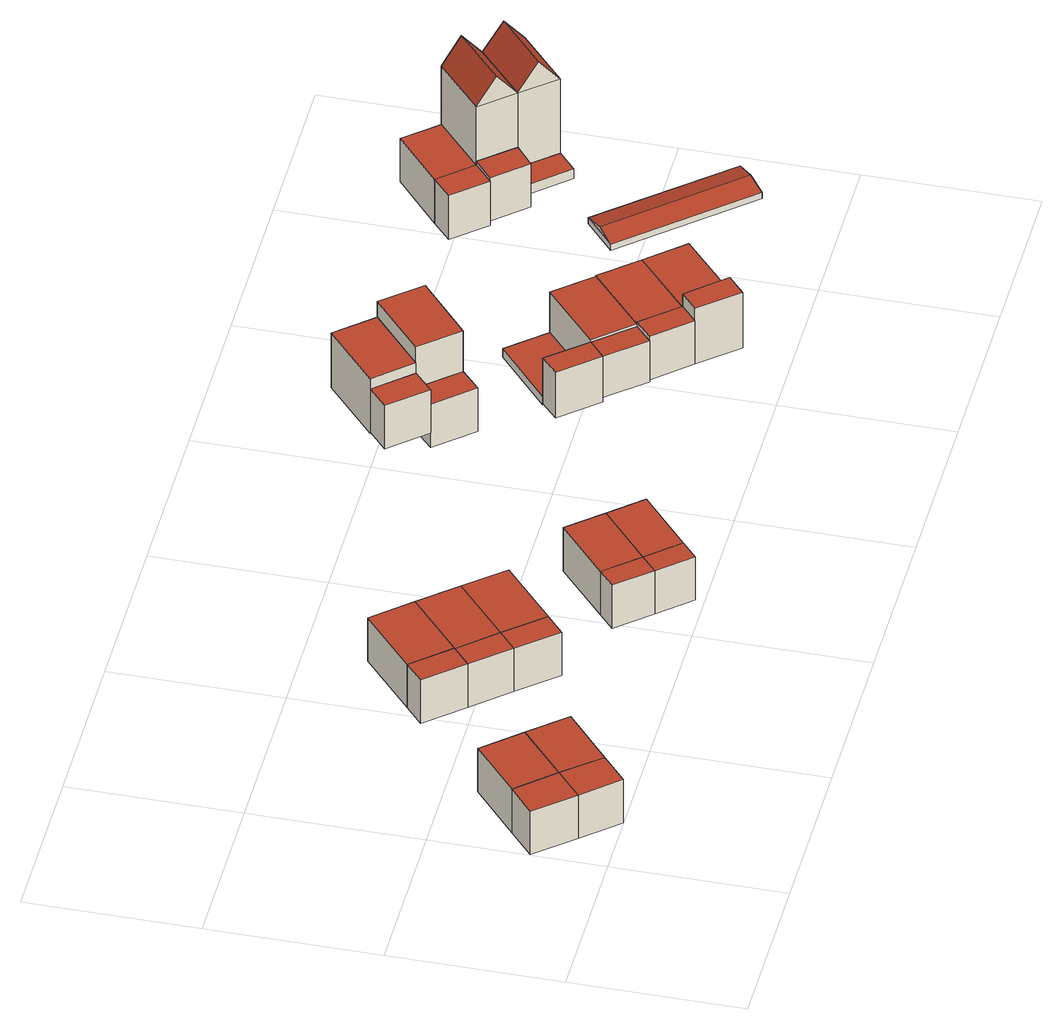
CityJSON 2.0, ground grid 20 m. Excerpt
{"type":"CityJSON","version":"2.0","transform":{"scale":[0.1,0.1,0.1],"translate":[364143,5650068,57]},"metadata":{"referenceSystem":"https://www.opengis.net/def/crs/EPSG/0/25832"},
"CityObjects":{
"building1":{"type":"Building","attributes":{"Gemeindeschluessel":"05315000","Geometrietyp2DReferenz":"3000","function":"31001_1010"},"address":[{"country":"Germany","locality":"Köln","thoroughfareNumber":"23","thoroughfareName":"Dellbrücker Steinweg"}],"children":["building1-1","building1-2"]},
"building1-1":{"type":"BuildingPart","attributes":{"roofType":"1000","measuredHeight":6,"storeysAboveGround":3},"parents":["building1"],"geometry":[{"type":"Solid","lod":"2","boundaries":[[[[0,1,2,3]],[[4,5,1,0]],[[6,7,5,4]],[[4,0,3,6]],[[1,5,7,2]],[[2,7,6,3]]]],"semantics":{"surfaces":[{"type":"WallSurface"},{"type":"RoofSurface"},{"type":"GroundSurface"},{"type":"ClosureSurface"}],"values":[[0,0,0,1,2,3]]}}]},
"building1-2":{"type":"BuildingPart","attributes":{"roofType":"9999","measuredHeight":6,"storeysAboveGround":3},"address":[{"country":"Germany","locality":"Köln","thoroughfareNumber":"23","thoroughfareName":"Dellbrücker Steinweg"}],"parents":["building1"],"geometry":[{"type":"Solid","lod":"2","boundaries":[[[[8,6,3,9]],[[8,10,7,6]],[[9,11,10,8]],[[3,2,11,9]],[[3,6,7,2]],[[7,10,11,2]]]],"semantics":{"surfaces":[{"type":"RoofSurface"},{"type":"WallSurface"},{"type":"GroundSurface"}],"values":[[0,1,1,1,1,2]]}}]},
"building2":{"type":"Building","attributes":{"Gemeindeschluessel":"05315000","Geometrietyp2DReferenz":"3000","function":"31001_1010"},"address":[{"country":"Germany","locality":"Köln","thoroughfareNumber":"21","thoroughfareName":"Dellbrücker Steinweg"}],"children":["building2-1","building2-2"]},
"building2-1":{"type":"BuildingPart","attributes":{"roofType":"9999","measuredHeight":6,"storeysAboveGround":3},"parents":["building2"],"geometry":[{"type":"Solid","lod":"2","boundaries":[[[[12,4,6,13]],[[4,5,7,6]],[[12,14,5,4]],[[13,15,14,12]],[[6,7,15,13]],[[5,14,15,7]]]],"semantics":{"surfaces":[{"type":"RoofSurface"},{"type":"WallSurface"},{"type":"GroundSurface"}],"values":[[0,1,1,1,1,2]]}}]},
"building2-2":{"type":"BuildingPart","attributes":{"roofType":"9999","measuredHeight":6,"storeysAboveGround":3},"address":[{"country":"Germany","locality":"Köln","thoroughfareNumber":"21","thoroughfareName":"Dellbrücker Steinweg"}],"parents":["building2"],"geometry":[{"type":"Solid","lod":"2","boundaries":[[[[16,13,6,8]],[[16,17,15,13]],[[8,10,17,16]],[[6,7,10,8]],[[6,13,15,7]],[[15,17,10,7]]]],"semantics":{"surfaces":[{"type":"RoofSurface"},{"type":"WallSurface"},{"type":"GroundSurface"}],"values":[[0,1,1,1,1,2]]}}]},
"building3":{"type":"Building","attributes":{"Gemeindeschluessel":"05315000","Geometrietyp2DReferenz":"3000","function":"31001_1010"},"address":[{"country":"Germany","locality":"Köln","thoroughfareNumber":"25","thoroughfareName":"Dellbrücker Steinweg"}],"children":["building3-1","building3-2"]},
"building3-1":{"type":"BuildingPart","attributes":{"roofType":"9999","measuredHeight":5.99,"storeysAboveGround":3},"parents":["building3"],"geometry":[{"type":"Solid","lod":"2","boundaries":[[[[18,19,20,21]],[[19,22,23,20]],[[18,24,22,19]],[[21,25,24,18]],[[20,23,25,21]],[[22,24,25,23]]]],"semantics":{"surfaces":[{"type":"RoofSurface"},{"type":"WallSurface"},{"type":"GroundSurface"}],"values":[[0,1,1,1,1,2]]}}]},
"building3-2":{"type":"BuildingPart","attributes":{"roofType":"9999","measuredHeight":6.01,"storeysAboveGround":3},"address":[{"country":"Germany","locality":"Köln","thoroughfareNumber":"25","thoroughfareName":"Dellbrücker Steinweg"}],"parents":["building3"],"geometry":[{"type":"Solid","lod":"2","boundaries":[[[[26,21,20,27]],[[26,28,25,21]],[[27,29,28,26]],[[20,23,29,27]],[[20,21,25,23]],[[25,28,29,23]]]],"semantics":{"surfaces":[{"type":"RoofSurface"},{"type":"WallSurface"},{"type":"GroundSurface"}],"values":[[0,1,1,1,1,2]]}}]},
"building4":{"type":"Building","attributes":{"Gemeindeschluessel":"05315000","Geometrietyp2DReferenz":"3000","function":"31001_1010"},"address":[{"country":"Germany","locality":"Köln","thoroughfareNumber":"27","thoroughfareName":"Dellbrücker Steinweg"}],"children":["building4-1","building4-2"]},
"building4-1":{"type":"BuildingPart","attributes":{"roofType":"9999","measuredHeight":6,"storeysAboveGround":3},"parents":["building4"],"geometry":[{"type":"Solid","lod":"2","boundaries":[[[[30,18,21,31,32]],[[21,25,33,31]],[[18,24,25,21]],[[30,34,24,18]],[[32,35,34,30]],[[31,33,35,32]],[[25,24,34,35,33]]]],"semantics":{"surfaces":[{"type":"RoofSurface"},{"type":"WallSurface"},{"type":"GroundSurface"}],"values":[[0,1,1,1,1,1,2]]}}]},
"building4-2":{"type":"BuildingPart","attributes":{"roofType":"9999","measuredHeight":6.01,"storeysAboveGround":3},"address":[{"country":"Germany","locality":"Köln","thoroughfareNumber":"27","thoroughfareName":"Dellbrücker Steinweg"}],"parents":["building4"],"geometry":[{"type":"Solid","lod":"2","boundaries":[[[[36,32,31,21,26]],[[31,33,25,21]],[[36,37,35,32]],[[26,28,37,36]],[[21,25,28,26]],[[31,32,35,33]],[[33,35,37,28,25]]]],"semantics":{"surfaces":[{"type":"RoofSurface"},{"type":"WallSurface"},{"type":"GroundSurface"}],"values":[[0,1,1,1,1,1,2]]}}]},
"building5":{"type":"Building","attributes":{"Gemeindeschluessel":"05315000","Geometrietyp2DReferenz":"3000","function":"31001_1010"},"address":[{"country":"Germany","locality":"Köln","thoroughfareNumber":"29","thoroughfareName":"Dellbrücker Steinweg"}],"children":["building5-1","building5-2"]},
"building5-1":{"type":"BuildingPart","attributes":{"roofType":"9999","measuredHeight":6,"storeysAboveGround":3},"parents":["building5"],"geometry":[{"type":"Solid","lod":"2","boundaries":[[[[38,30,32,39]],[[30,34,35,32]],[[38,40,34,30]],[[39,41,40,38]],[[32,35,41,39]],[[34,40,41,35]]]],"semantics":{"surfaces":[{"type":"RoofSurface"},{"type":"WallSurface"},{"type":"GroundSurface"}],"values":[[0,1,1,1,1,2]]}}]},
"building5-2":{"type":"BuildingPart","attributes":{"roofType":"9999","measuredHeight":6,"storeysAboveGround":3},"address":[{"country":"Germany","locality":"Köln","thoroughfareNumber":"29","thoroughfareName":"Dellbrücker Steinweg"}],"parents":["building5"],"geometry":[{"type":"Solid","lod":"2","boundaries":[[[[42,39,32,36]],[[42,43,41,39]],[[36,37,43,42]],[[32,35,37,36]],[[39,41,35,32]],[[41,43,37,35]]]],"semantics":{"surfaces":[{"type":"RoofSurface"},{"type":"WallSurface"},{"type":"GroundSurface"}],"values":[[0,1,1,1,1,2]]}}]},
"building6":{"type":"Building","attributes":{"Gemeindeschluessel":"05315000","Geometrietyp2DReferenz":"3000","function":"31001_1010"},"address":[{"country":"Germany","locality":"Köln","thoroughfareNumber":"31","thoroughfareName":"Dellbrücker Steinweg"}],"children":["building6-1","building6-2"]},
"building6-1":{"type":"BuildingPart","attributes":{"roofType":"9999","measuredHeight":6.01,"storeysAboveGround":3},"parents":["building6"],"geometry":[{"type":"Solid","lod":"2","boundaries":[[[[44,45,46,47]],[[45,48,49,46]],[[44,50,48,45]],[[47,51,50,44]],[[47,46,49,51]],[[48,50,51,49]]]],"semantics":{"surfaces":[{"type":"RoofSurface"},{"type":"WallSurface"},{"type":"GroundSurface"}],"values":[[0,1,1,1,1,2]]}}]},
"building6-2":{"type":"BuildingPart","attributes":{"roofType":"9999","measuredHeight":5.99,"storeysAboveGround":3},"address":[{"country":"Germany","locality":"Köln","thoroughfareNumber":"31","thoroughfareName":"Dellbrücker Steinweg"}],"parents":["building6"],"geometry":[{"type":"Solid","lod":"2","boundaries":[[[[52,47,46,53]],[[52,54,51,47]],[[53,55,54,52]],[[46,49,55,53]],[[47,51,49,46]],[[51,54,55,49]]]],"semantics":{"surfaces":[{"type":"RoofSurface"},{"type":"WallSurface"},{"type":"GroundSurface"}],"values":[[0,1,1,1,1,2]]}}]},
"building7":{"type":"Building","attributes":{"Gemeindeschluessel":"05315000","Geometrietyp2DReferenz":"3000","function":"31001_1010"},"address":[{"country":"Germany","locality":"Köln","thoroughfareNumber":"33","thoroughfareName":"Dellbrücker Steinweg"}],"children":["building7-1","building7-2"]},
"building7-1":{"type":"BuildingPart","attributes":{"roofType":"9999","measuredHeight":6.01,"storeysAboveGround":3},"parents":["building7"],"geometry":[{"type":"Solid","lod":"2","boundaries":[[[[56,44,47,57]],[[44,50,51,47]],[[56,58,50,44]],[[57,59,58,56]],[[57,47,51,59]],[[50,58,59,51]]]],"semantics":{"surfaces":[{"type":"RoofSurface"},{"type":"WallSurface"},{"type":"GroundSurface"}],"values":[[0,1,1,1,1,2]]}}]},
"building7-2":{"type":"BuildingPart","attributes":{"roofType":"9999","measuredHeight":6,"storeysAboveGround":3},"address":[{"country":"Germany","locality":"Köln","thoroughfareNumber":"33","thoroughfareName":"Dellbrücker Steinweg"}],"parents":["building7"],"geometry":[{"type":"Solid","lod":"2","boundaries":[[[[60,57,47,52]],[[60,61,59,57]],[[52,54,61,60]],[[47,51,54,52]],[[57,59,51,47]],[[59,61,54,51]]]],"semantics":{"surfaces":[{"type":"RoofSurface"},{"type":"WallSurface"},{"type":"GroundSurface"}],"values":[[0,1,1,1,1,2]]}}]},
"building8":{"type":"Building","attributes":{"Gemeindeschluessel":"05315000","Geometrietyp2DReferenz":"3000","function":"31001_1010"},"address":[{"country":"Germany","locality":"Köln","thoroughfareNumber":"51","thoroughfareName":"Dellbrücker Steinweg"}],"children":["building8-1","building8-2"]},
"building8-1":{"type":"BuildingPart","attributes":{"roofType":"9999","measuredHeight":7.66,"storeysAboveGround":3},"parents":["building8"],"geometry":[{"type":"MultiSurface","lod":"2","boundaries":[[[62,63,64,65]],[[63,66,67,64]],[[62,68,66,63]],[[65,69,68,62]],[[70,71,67,69]],[[65,64,72,73]],[[71,70,73,72]],[[66,68,69,67]]],"semantics":{"surfaces":[{"type":"RoofSurface"},{"type":"WallSurface"},{"type":"GroundSurface"}],"values":[0,1,1,1,1,1,1,2]}}]},
"building8-2":{"type":"BuildingPart","attributes":{"roofType":"9999","measuredHeight":6,"storeysAboveGround":3},"address":[{"country":"Germany","locality":"Köln","thoroughfareNumber":"51","thoroughfareName":"Dellbrücker Steinweg"}],"parents":["building8"],"geometry":[{"type":"Solid","lod":"2","boundaries":[[[[74,73,72,75]],[[74,76,70,73]],[[75,77,76,74]],[[72,71,77,75]],[[72,73,70,71]],[[70,76,77,71]]]],"semantics":{"surfaces":[{"type":"RoofSurface"},{"type":"WallSurface"},{"type":"GroundSurface"}],"values":[[0,1,1,1,1,2]]}}]},
"building9":{"type":"Building","attributes":{"Gemeindeschluessel":"05315000","Geometrietyp2DReferenz":"3000","function":"31001_1010"},"address":[{"country":"Germany","locality":"Köln","thoroughfareNumber":"49","thoroughfareName":"Dellbrücker Steinweg"}],"children":["building9-1","building9-2"]},
"building9-1":{"type":"BuildingPart","attributes":{"roofType":"9999","measuredHeight":11.58,"storeysAboveGround":3},"parents":["building9"],"geometry":[{"type":"MultiSurface","lod":"2","boundaries":[[[78,79,80,81]],[[79,82,83,80]],[[78,84,82,79]],[[81,85,84,78]],[[81,80,86,87]],[[83,85,87,86]],[[82,84,85,83]]],"semantics":{"surfaces":[{"type":"RoofSurface"},{"type":"WallSurface"},{"type":"GroundSurface"}],"values":[0,1,1,1,1,1,2]}}]},
"building9-2":{"type":"BuildingPart","attributes":{"roofType":"9999","measuredHeight":6,"storeysAboveGround":3},"address":[{"country":"Germany","locality":"Köln","thoroughfareNumber":"49","thoroughfareName":"Dellbrücker Steinweg"}],"parents":["building9"],"geometry":[{"type":"MultiSurface","lod":"2","boundaries":[[[88,87,86,89]],[[83,85,90,91]],[[88,92,90,87]],[[89,93,92,88]],[[86,91,93,89]],[[86,87,85,83]],[[90,92,93,91]]],"semantics":{"surfaces":[{"type":"RoofSurface"},{"type":"WallSurface"},{"type":"GroundSurface"}],"values":[0,1,1,1,1,1,2]}}]},
"building10":{"type":"Building","attributes":{"Gemeindeschluessel":"05315000","Geometrietyp2DReferenz":"3000","function":"31001_1010"},"address":[{"country":"Germany","locality":"Köln","thoroughfareNumber":"47","thoroughfareName":"Dellbrücker Steinweg"}],"children":["building10-1","building10-2"]},
"building10-1":{"type":"BuildingPart","attributes":{"roofType":"1000","measuredHeight":1.17,"storeysAboveGround":3},"parents":["building10"],"geometry":[{"type":"MultiSurface","lod":"2","boundaries":[[[94,95,96,97]],[[98,99,95,94]],[[100,101,99,98]],[[98,94,97,100]],[[95,99,101,96]],[[102,103,96,101]],[[100,97,103,102]]],"semantics":{"surfaces":[{"type":"WallSurface"},{"type":"RoofSurface"},{"type":"GroundSurface"},{"type":"ClosureSurface"}],"values":[0,0,0,1,2,0,3]}}]},
"building10-2":{"type":"BuildingPart","attributes":{"roofType":"9999","measuredHeight":6.33,"storeysAboveGround":3},"address":[{"country":"Germany","locality":"Köln","thoroughfareNumber":"47","thoroughfareName":"Dellbrücker Steinweg"}],"parents":["building10"],"geometry":[{"type":"MultiSurface","lod":"2","boundaries":[[[104,105,106,107]],[[106,105,100,97]],[[104,108,102,105]],[[107,109,108,104]],[[106,103,109,107]],[[102,103,97,100]],[[102,108,109,103]]],"semantics":{"surfaces":[{"type":"RoofSurface"},{"type":"WallSurface"},{"type":"GroundSurface"}],"values":[0,1,1,1,1,1,2]}}]},
"building11":{"type":"Building","attributes":{"Gemeindeschluessel":"05315000","Geometrietyp2DReferenz":"3000","function":"31001_1010"},"address":[{"country":"Germany","locality":"Köln","thoroughfareNumber":"45","thoroughfareName":"Dellbrücker Steinweg"}],"children":["building11-1","building11-2"]},
"building11-1":{"type":"BuildingPart","attributes":{"roofType":"9999","measuredHeight":6,"storeysAboveGround":3},"parents":["building11"],"geometry":[{"type":"MultiSurface","lod":"2","boundaries":[[[110,111,112,113]],[[111,114,115,112]],[[110,116,114,111]],[[113,117,116,110]],[[113,112,105,118]],[[118,105,115,117]],[[114,116,117,115]]],"semantics":{"surfaces":[{"type":"RoofSurface"},{"type":"WallSurface"},{"type":"GroundSurface"}],"values":[0,1,1,1,1,1,2]}}]},
"building11-2":{"type":"BuildingPart","attributes":{"roofType":"9999","measuredHeight":5.67,"storeysAboveGround":3},"address":[{"country":"Germany","locality":"Köln","thoroughfareNumber":"45","thoroughfareName":"Dellbrücker Steinweg"}],"parents":["building11"],"geometry":[{"type":"Solid","lod":"2","boundaries":[[[[119,118,105,104]],[[119,120,117,118]],[[104,121,120,119]],[[105,115,121,104]],[[105,118,117,115]],[[117,120,121,115]]]],"semantics":{"surfaces":[{"type":"RoofSurface"},{"type":"WallSurface"},{"type":"GroundSurface"}],"values":[[0,1,1,1,1,2]]}}]},
"building12":{"type":"Building","attributes":{"Gemeindeschluessel":"05315000","Geometrietyp2DReferenz":"3000","function":"31001_1010"},"address":[{"country":"Germany","locality":"Köln","thoroughfareNumber":"43","thoroughfareName":"Dellbrücker Steinweg"}],"children":["building12-1","building12-2"]},
"building12-1":{"type":"BuildingPart","attributes":{"roofType":"9999","measuredHeight":6.05,"storeysAboveGround":3},"parents":["building12"],"geometry":[{"type":"MultiSurface","lod":"2","boundaries":[[[122,123,124,125]],[[123,126,127,124]],[[122,128,126,123]],[[125,129,128,122]],[[130,131,127,129]],[[125,124,131,130]],[[126,128,129,127]]],"semantics":{"surfaces":[{"type":"RoofSurface"},{"type":"WallSurface"},{"type":"GroundSurface"}],"values":[0,1,1,1,1,1,2]}}]},
"building12-2":{"type":"BuildingPart","attributes":{"roofType":"9999","measuredHeight":6,"storeysAboveGround":3},"address":[{"country":"Germany","locality":"Köln","thoroughfareNumber":"43","thoroughfareName":"Dellbrücker Steinweg"}],"parents":["building12"],"geometry":[{"type":"MultiSurface","lod":"2","boundaries":[[[132,133,134,135]],[[134,133,125,124]],[[132,136,130,133]],[[135,137,136,132]],[[134,131,137,135]],[[130,131,124,125]],[[130,136,137,131]]],"semantics":{"surfaces":[{"type":"RoofSurface"},{"type":"WallSurface"},{"type":"GroundSurface"}],"values":[0,1,1,1,1,1,2]}}]},
"building13":{"type":"Building","attributes":{"Gemeindeschluessel":"05315000","Geometrietyp2DReferenz":"3000","function":"31001_1010"},"address":[{"country":"Germany","locality":"Köln","thoroughfareNumber":"41","thoroughfareName":"Dellbrücker Steinweg"}],"children":["building13-1","building13-2"]},
"building13-1":{"type":"BuildingPart","attributes":{"roofType":"9999","measuredHeight":5.95,"storeysAboveGround":3},"parents":["building13"],"geometry":[{"type":"MultiSurface","lod":"2","boundaries":[[[138,122,125,139]],[[122,140,141,125]],[[138,142,140,122]],[[139,143,142,138]],[[144,130,141,143]],[[139,125,130,144]],[[140,142,143,141]]],"semantics":{"surfaces":[{"type":"RoofSurface"},{"type":"WallSurface"},{"type":"GroundSurface"}],"values":[0,1,1,1,1,1,2]}}]},
"building13-2":{"type":"BuildingPart","attributes":{"roofType":"1000","measuredHeight":7.63,"storeysAboveGround":3},"address":[{"country":"Germany","locality":"Köln","thoroughfareNumber":"41","thoroughfareName":"Dellbrücker Steinweg"}],"parents":["building13"],"geometry":[{"type":"MultiSurface","lod":"2","boundaries":[[[145,146,144,147]],[[148,136,146,145]],[[149,130,136,148]],[[145,147,149,148]],[[144,146,136,130]],[[149,147,139,125]],[[144,130,125,139]]],"semantics":{"surfaces":[{"type":"WallSurface"},{"type":"RoofSurface"},{"type":"GroundSurface"},{"type":"ClosureSurface"}],"values":[0,0,0,1,2,0,3]}}]},
"building14":{"type":"Building","attributes":{"Geometrietyp2DReferenz":"3000","Gemeindeschluessel":"05315000","function":"51009_1611","roofType":"3100","measuredHeight":1.41},"geometry":[{"type":"Solid","lod":"2","boundaries":[[[[150,151,152,153]],[[154,155,151,150]],[[156,157,155,154]],[[153,152,157,156]],[[150,158,154]],[[156,159,153]],[[153,159,158,150]],[[154,158,159,156]],[[151,155,157,152]]]],"semantics":{"surfaces":[{"type":"WallSurface"},{"type":"RoofSurface"},{"type":"GroundSurface"}],"values":[[0,0,0,0,0,0,1,1,2]]}}]},
"building15":{"type":"Building","attributes":{"Gemeindeschluessel":"05315000","Geometrietyp2DReferenz":"3000","function":"31001_1010"},"address":[{"country":"Germany","locality":"Köln","thoroughfareNumber":"71","thoroughfareName":"Dellbrücker Steinweg"}],"children":["building15-1","building15-2"]},
"building15-1":{"type":"BuildingPart","attributes":{"roofType":"9999","measuredHeight":6,"storeysAboveGround":3},"parents":["building15"],"geometry":[{"type":"Solid","lod":"2","boundaries":[[[[160,161,162,163]],[[161,164,165,162]],[[160,166,164,161]],[[163,167,166,160]],[[163,162,165,167]],[[164,166,167,165]]]],"semantics":{"surfaces":[{"type":"RoofSurface"},{"type":"WallSurface"},{"type":"GroundSurface"}],"values":[[0,1,1,1,1,2]]}}]},
"building15-2":{"type":"BuildingPart","attributes":{"roofType":"9999","measuredHeight":6.07,"storeysAboveGround":3},"address":[{"country":"Germany","locality":"Köln","thoroughfareNumber":"71","thoroughfareName":"Dellbrücker Steinweg"}],"parents":["building15"],"geometry":[{"type":"MultiSurface","lod":"2","boundaries":[[[168,169,170,171]],[[170,169,163,162]],[[168,172,167,169]],[[171,173,172,168]],[[170,165,173,171]],[[167,165,162,163]],[[167,172,173,165]]],"semantics":{"surfaces":[{"type":"RoofSurface"},{"type":"WallSurface"},{"type":"GroundSurface"}],"values":[0,1,1,1,1,1,2]}}]},
"building16":{"type":"Building","attributes":{"Gemeindeschluessel":"05315000","Geometrietyp2DReferenz":"3000","function":"31001_1010"},"address":[{"country":"Germany","locality":"Köln","thoroughfareNumber":"73","thoroughfareName":"Dellbrücker Steinweg"}],"children":["building16-1","building16-2"]},
"building16-1":{"type":"BuildingPart","attributes":{"roofType":"3100","measuredHeight":16.78,"storeysAboveGround":3},"parents":["building16"],"geometry":[{"type":"MultiSurface","lod":"2","boundaries":[[[174,175,176,177]],[[178,179,175,174]],[[180,181,179,178]],[[174,182,178]],[[180,183,177]],[[177,183,182,174]],[[178,182,183,180]],[[175,179,181,176]],[[180,177,184,185]],[[176,181,185,184]]],"semantics":{"surfaces":[{"type":"WallSurface"},{"type":"RoofSurface"},{"type":"GroundSurface"},{"type":"ClosureSurface"}],"values":[0,0,0,0,0,1,1,2,0,3]}}]},
"building16-2":{"type":"BuildingPart","attributes":{"roofType":"9999","measuredHeight":6,"storeysAboveGround":3},"address":[{"country":"Germany","locality":"Köln","thoroughfareNumber":"73","thoroughfareName":"Dellbrücker Steinweg"}],"parents":["building16"],"geometry":[{"type":"MultiSurface","lod":"2","boundaries":[[[186,185,184,187]],[[176,181,188,189]],[[186,190,188,185]],[[187,191,190,186]],[[184,189,191,187]],[[184,185,181,176]],[[188,190,191,189]]],"semantics":{"surfaces":[{"type":"RoofSurface"},{"type":"WallSurface"},{"type":"GroundSurface"}],"values":[0,1,1,1,1,1,2]}}]},
"building17":{"type":"Building","attributes":{"Gemeindeschluessel":"05315000","Geometrietyp2DReferenz":"3000","function":"31001_1010"},"address":[{"country":"Germany","locality":"Köln","thoroughfareNumber":"75","thoroughfareName":"Dellbrücker Steinweg"}],"children":["building17-1","building17-2"]},
"building17-1":{"type":"BuildingPart","attributes":{"roofType":"3100","measuredHeight":14.8,"storeysAboveGround":3},"parents":["building17"],"geometry":[{"type":"MultiSurface","lod":"2","boundaries":[[[178,192,193,180]],[[194,195,192,178]],[[196,197,195,194]],[[178,198,194]],[[196,199,180]],[[180,199,198,178]],[[194,198,199,196]],[[192,195,197,193]],[[196,180,200,201]],[[193,197,201,200]]],"semantics":{"surfaces":[{"type":"WallSurface"},{"type":"RoofSurface"},{"type":"GroundSurface"},{"type":"ClosureSurface"}],"values":[0,0,0,0,0,1,1,2,0,3]}}]},
"building17-2":{"type":"BuildingPart","attributes":{"roofType":"9999","measuredHeight":1.33,"storeysAboveGround":3},"address":[{"country":"Germany","locality":"Köln","thoroughfareNumber":"75","thoroughfareName":"Dellbrücker Steinweg"}],"parents":["building17"],"geometry":[{"type":"MultiSurface","lod":"2","boundaries":[[[202,201,200,203]],[[193,197,204,205]],[[202,206,204,201]],[[203,207,206,202]],[[200,205,207,203]],[[200,201,197,193]],[[204,206,207,205]]],"semantics":{"surfaces":[{"type":"RoofSurface"},{"type":"WallSurface"},{"type":"GroundSurface"}],"values":[0,1,1,1,1,1,2]}}]}
},
"vertices":[
[93,165,66],[93,165,6],[34,114,6],[34,114,66],[131,122,66],[131,122,6],[73,71,66],[73,71,6],
[40,42,66],[2,86,66],[40,42,6],[2,86,6],
[168,80,66],[109,29,66],[168,80,6],[109,29,6],
[77,1,66],[77,1,6],
[317,286,68],[279,329,68],[212,270,68],[250,227,68],[279,329,8],[212,270,8],[317,286,8],[250,227,8],
[227,207,68],[189,250,68],[227,207,8],[189,250,8],
[354,244,68],[250,226,68],[287,185,68],[250,226,8],[354,244,8],[287,185,8],
[264,165,68],[264,165,8],
[392,200,68],[325,141,68],[392,200,8],[325,141,8],
[302,121,68],[302,121,8],
[504,119,72],[470,158,72],[407,103,72],[441,64,72],[470,158,12],[407,103,12],[504,119,12],[441,64,12],
[421,46,72],[387,85,72],[421,46,12],[387,85,12],
[537,82,72],[474,27,72],[537,82,12],[474,27,12],
[454,9,72],[454,9,12],
[725,422,111],[688,464,111],[622,406,111],[659,364,111],[688,464,35],[622,406,35],[725,422,35],[659,364,35],[659,364,37],[622,406,37],[622,406,97],[659,364,97],
[635,342,97],[598,384,97],[635,342,37],[598,384,37],
[763,378,133],[725,422,133],[659,364,133],[697,321,133],[725,422,18],[659,364,18],[763,378,18],[697,321,18],[659,364,77],[697,321,77],
[673,299,77],[635,342,77],[697,321,17],[659,364,17],[673,299,17],[635,342,17],
[787,298,41],[787,298,29],[718,238,29],[718,238,41],[825,255,41],[825,255,29],[756,194,41],[756,194,29],[756,194,31],[718,238,31],
[735,176,94],[756,194,94],[718,238,94],[697,219,94],[735,176,31],[697,219,31],
[862,213,97],[825,255,97],[756,194,97],[793,152,97],[825,255,37],[756,194,37],[862,213,37],[793,152,37],[793,152,94],
[772,133,94],[772,133,37],[735,176,37],
[899,171,98],[862,213,98],[793,152,98],[830,110,98],[862,213,38],[793,152,38],[899,171,38],[830,110,38],[830,110,40],[793,152,40],
[809,92,100],[830,110,100],[793,152,100],[772,133,100],[809,92,40],[772,133,40],
[937,128,98],[869,67,98],[899,171,39],[830,110,39],[937,128,39],[869,67,39],[869,67,40],
[847,48,117],[847,48,40],[869,67,117],[809,92,117],[830,110,117],
[1138,118,47],[1138,118,39],[1016,257,39],[1016,257,47],[1099,85,47],[1099,85,39],[977,223,47],[977,223,39],[1118,102,53],[996,240,53],
[1104,439,72],[1071,477,72],[1011,425,72],[1045,387,72],[1071,477,12],[1011,425,12],[1104,439,12],[1045,387,12],
[1021,366,73],[1045,387,73],[1011,425,73],[988,404,73],[1021,366,12],[988,404,12],
[1104,439,153],[1104,439,19],[1045,387,19],[1045,387,153],[1137,402,153],[1137,402,19],[1078,349,153],[1078,349,19],[1120,421,186],[1061,368,186],[1045,387,78],[1078,349,78],
[1054,329,78],[1021,366,78],[1078,349,18],[1045,387,18],[1054,329,18],[1021,366,18],
[1137,402,38],[1078,349,38],[1171,363,153],[1171,363,38],[1112,310,153],[1112,310,38],[1154,382,186],[1095,330,186],[1078,349,50],[1112,310,50],
[1089,290,50],[1054,329,50],[1112,310,37],[1078,349,37],[1089,290,37],[1054,329,37]
]}
